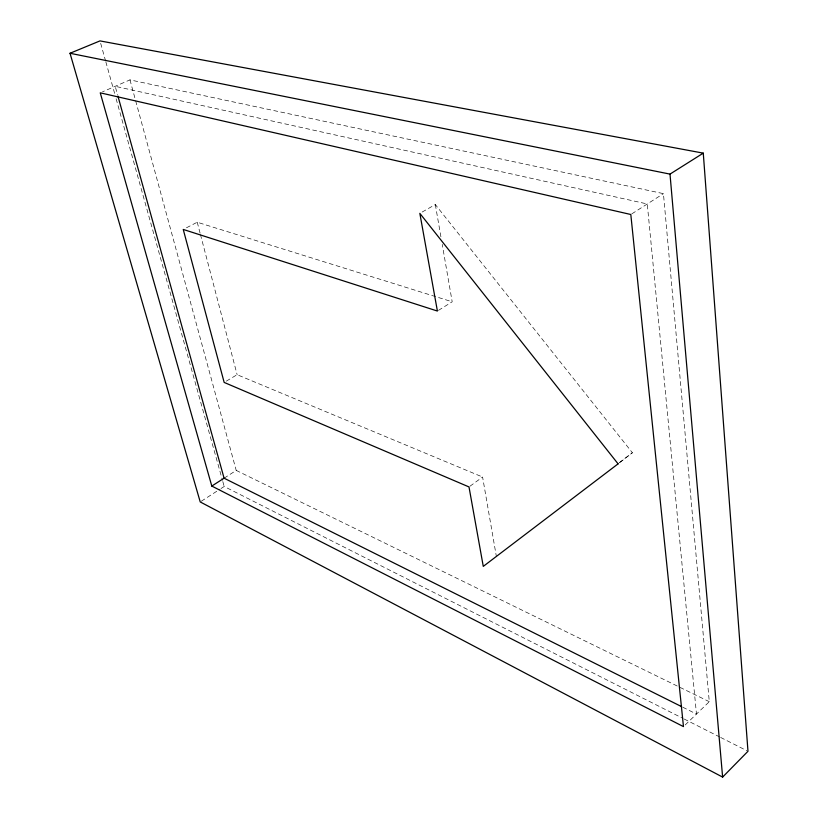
<?xml version="1.0" encoding="UTF-8"?>
<svg xmlns="http://www.w3.org/2000/svg" width="818" height="818" viewBox="0 0 818 818"><rect width="100%" height="100%" fill="white"/><g stroke="black" fill="none" stroke-linecap="round" stroke-linejoin="round"><path stroke-width="0.61" stroke-dasharray="4.09 3.07" d="M685.208 724.932L709.288 701.691L663.439 193.641L129.97 79.878L102.547 91.82M619.983 462.374L632.386 452.732L435.319 204.551L420.953 212.731M619.185 462.773L632.386 452.732M469.961 486.229L482.589 477.027L496.332 556.25M201.269 501.26L220.011 489.174M221.054 488.499L224.183 486.485L683.081 718.46M224.081 478.193L236.218 470.411L709.288 701.691M631.833 213.846L663.439 193.641M438.448 310.38L452.19 301.791L442.241 244.439M226.32 381.137L237.128 374.695L482.589 477.027M186.473 227.772L197.24 222.23L452.19 301.791M682.785 707.212L696.476 714.053L647.273 203.968L115.205 86.309L117.598 94.908M684.216 719.032L719.513 736.885M720.658 737.458L746.844 750.699M100.686 43.364L105.481 60.593M105.829 61.82L114.745 93.825M116.115 98.753L222.465 480.33M222.813 481.557L224.183 486.485M129.97 79.878L135.338 99.591M135.665 100.818L236.218 470.411M197.24 222.23L200.134 233.304M200.451 234.531L237.128 374.695M435.319 204.551L440.943 236.964"/><path stroke-width="1.23" d="M722.621 777.1L747.979 751.272L703.275 153.14L99.99 40.9L70.021 53.272L200.226 501.935L722.621 777.1L670.003 174.111L703.275 153.14M211.801 486.066L683.47 726.599L630.811 214.5L100.246 92.823L211.801 486.066L224.081 478.193L681.65 706.65M70.021 53.272L670.003 174.111M117.935 96.135L224.081 478.193M618.081 463.857L483.274 566.393L469 486.935L224.163 382.425L183.242 229.439L437.395 311.044L419.839 213.355L618.081 463.857"/></g></svg>
